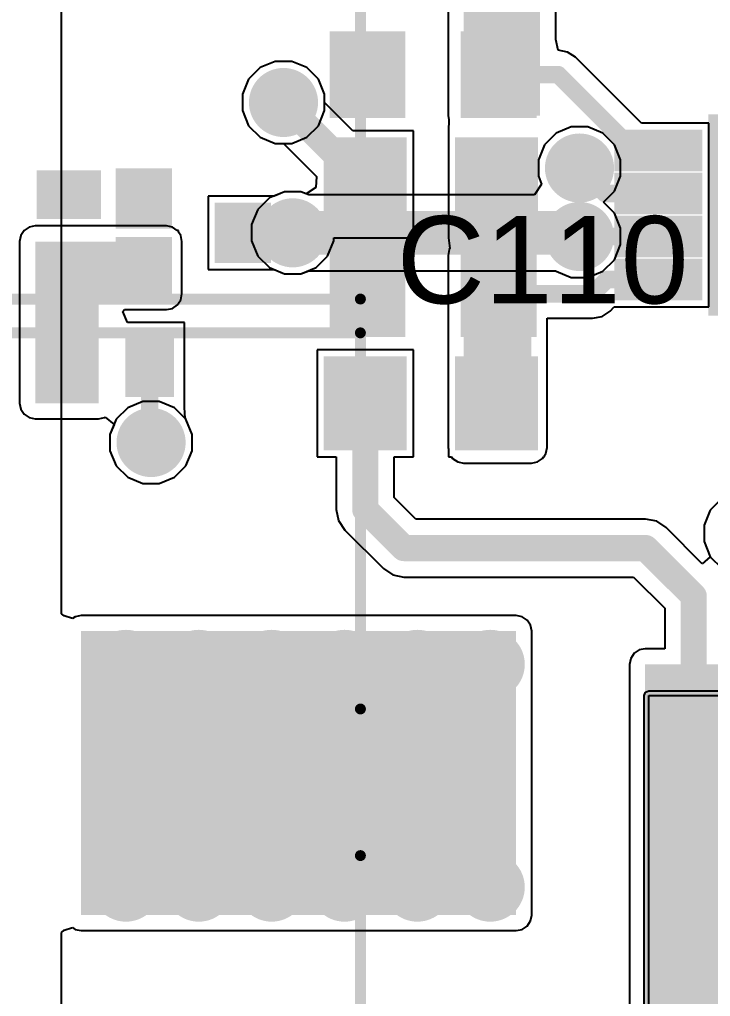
# Model space of a CAD drawing. Header units: millimetres. Extents: x 0 to 214, y 0 to 214.
# Drawn here: x 4.1328 to 4.4489, y 0.3947 to 0.842 of the extents above; entities that cross this region are included whole.
import ezdxf

# ---------------------------------------------------------------- set-up
doc = ezdxf.new("R2010")
doc.units = ezdxf.units.MM
doc.header["$MEASUREMENT"] = 0
for name, color, linetype in [('BottomLayer', 5, 'Continuous'), ('BottomPaste', 16, 'Continuous'), ('BottomSolder', 6, 'Continuous'), ('MultiLayer', 9, 'Continuous'), ('PadHoleLayer', 156, 'Continuous'), ('TopLayer', 1, 'Continuous'), ('TopOverlay', 2, 'Continuous'), ('TopPaste', 8, 'Continuous'), ('TopSolder', 216, 'Continuous'), ('ViaHoleLayer', 16, 'Continuous')]:
    doc.layers.add(name, color=color, linetype=linetype)
doc.styles.add('Arial', font='', dxfattribs={"height": 0.2})
doc.styles.get('Arial').set_extended_font_data('Arial')

# ---------------------------------------------------------------- blocks, each defined once
blk = doc.blocks.new('50SVPF68M_3')
at = {"layer": 'TopLayer'}
blk.add_hatch(color=1, dxfattribs=at).paths.add_polyline_path([(0.08858, 0.03248), (0.26575, 0.03248), (0.26575, -0.03248), (0.08858, -0.03248)])
at = {"layer": 'TopPaste'}
blk.add_hatch(color=8, dxfattribs=at).paths.add_polyline_path([(0.08858, 0.03248), (0.26575, 0.03248), (0.26575, -0.03248), (0.08858, -0.03248)])
at = {"layer": 'TopSolder'}
blk.add_hatch(color=216, dxfattribs=at).paths.add_polyline_path([(0.08658, 0.03448), (0.26775, 0.03448), (0.26775, -0.03448), (0.08658, -0.03448)])
at = {"layer": 'TopOverlay', "const_width": 0.005}
for points in [[(-0.12165, 0.20576), (0.20576, 0.20576)], [(0.20576, 0.03356), (0.20576, 0.20576)], [(0.20576, -0.20576), (0.20576, -0.03356)]]:
    blk.add_lwpolyline(points, dxfattribs=at)
at = {"layer": 'TopOverlay', "const_width": 0.0025}
for points in [[(0.20451, 0.20576, 1), (0.20701, 0.20576, 1)], [(0.20451, 0.20576, 1), (0.20701, 0.20576, 1)], [(0.20451, 0.03356, 1), (0.20701, 0.03356, 1)], [(0.20451, -0.03356, 1), (0.20701, -0.03356, 1)]]:
    blk.add_lwpolyline(points, format="xyb", close=True, dxfattribs=at)
blk = doc.blocks.new('50SVPF68M_4')
at = {"layer": 'TopOverlay', "const_width": 0.005}
for points in [[(0.20576, -0.20576), (0.20576, -0.03356)], [(-0.12165, -0.20576), (0.20576, -0.20576)]]:
    blk.add_lwpolyline(points, dxfattribs=at)
at = {"layer": 'TopOverlay', "const_width": 0.0025}
blk.add_lwpolyline([(0.20451, -0.20576, 1), (0.20701, -0.20576, 1)], format="xyb", close=True, dxfattribs=at)
blk.add_lwpolyline([(0.20451, -0.20576, 1), (0.20701, -0.20576, 1)], format="xyb", close=True, dxfattribs=at)
blk = doc.blocks.new('QFN_16_EP_3_6_3_6__B_24')
at = {"layer": 'BottomLayer'}
for points in [[(-0.03504, 0.05276), (-0.03504, 0.08504), (-0.02402, 0.08504), (-0.02402, 0.05276)], [(-0.01535, 0.05276), (-0.01535, 0.08504), (-0.00433, 0.08504), (-0.00433, 0.05276)], [(0.00433, 0.05276), (0.00433, 0.08504), (0.01535, 0.08504), (0.01535, 0.05276)], [(0.02402, 0.05276), (0.02402, 0.08504), (0.03504, 0.08504), (0.03504, 0.05276)], [(0.04213, 0.04213), (0.04213, -0.04213), (-0.04213, -0.04213), (-0.04213, 0.04213)], [(-0.08504, 0.03504), (-0.05276, 0.03504), (-0.05276, 0.02402), (-0.08504, 0.02402)], [(0.05276, 0.03504), (0.08504, 0.03504), (0.08504, 0.02402), (0.05276, 0.02402)], [(-0.08504, 0.01535), (-0.05276, 0.01535), (-0.05276, 0.00433), (-0.08504, 0.00433)], [(0.05276, 0.01535), (0.08504, 0.01535), (0.08504, 0.00433), (0.05276, 0.00433)], [(-0.08504, -0.00433), (-0.05276, -0.00433), (-0.05276, -0.01535), (-0.08504, -0.01535)], [(0.05276, -0.00433), (0.08504, -0.00433), (0.08504, -0.01535), (0.05276, -0.01535)], [(-0.08504, -0.02402), (-0.05276, -0.02402), (-0.05276, -0.03504), (-0.08504, -0.03504)], [(0.05276, -0.02402), (0.08504, -0.02402), (0.08504, -0.03504), (0.05276, -0.03504)], [(-0.02402, -0.05276), (-0.02402, -0.08504), (-0.03504, -0.08504), (-0.03504, -0.05276)], [(-0.00433, -0.05276), (-0.00433, -0.08504), (-0.01535, -0.08504), (-0.01535, -0.05276)], [(0.01535, -0.05276), (0.01535, -0.08504), (0.00433, -0.08504), (0.00433, -0.05276)], [(0.03504, -0.05276), (0.03504, -0.08504), (0.02402, -0.08504), (0.02402, -0.05276)]]:
    blk.add_hatch(color=5, dxfattribs=at).paths.add_polyline_path(points)
h = blk.add_hatch(color=5, dxfattribs=at)
edge = h.paths.add_edge_path()
edge.add_arc((-0.01969, 0.01969), 0.00984, 0, 360)
h = blk.add_hatch(color=5, dxfattribs=at)
edge = h.paths.add_edge_path()
edge.add_arc((0.01969, 0.01969), 0.00984, 0, 360)
h = blk.add_hatch(color=5, dxfattribs=at)
edge = h.paths.add_edge_path()
edge.add_arc((-0.01969, -0.01969), 0.00984, 0, 360)
h = blk.add_hatch(color=5, dxfattribs=at)
edge = h.paths.add_edge_path()
edge.add_arc((0.01969, -0.01969), 0.00984, 0, 360)
at = {"layer": 'BottomPaste'}
for points in [[(-0.03504, 0.05276), (-0.03504, 0.08504), (-0.02402, 0.08504), (-0.02402, 0.05276)], [(-0.01535, 0.05276), (-0.01535, 0.08504), (-0.00433, 0.08504), (-0.00433, 0.05276)], [(0.00433, 0.05276), (0.00433, 0.08504), (0.01535, 0.08504), (0.01535, 0.05276)], [(0.02402, 0.05276), (0.02402, 0.08504), (0.03504, 0.08504), (0.03504, 0.05276)], [(0.04213, 0.04213), (0.04213, -0.04213), (-0.04213, -0.04213), (-0.04213, 0.04213)], [(-0.08504, 0.03504), (-0.05276, 0.03504), (-0.05276, 0.02402), (-0.08504, 0.02402)], [(0.05276, 0.03504), (0.08504, 0.03504), (0.08504, 0.02402), (0.05276, 0.02402)], [(-0.08504, 0.01535), (-0.05276, 0.01535), (-0.05276, 0.00433), (-0.08504, 0.00433)], [(0.05276, 0.01535), (0.08504, 0.01535), (0.08504, 0.00433), (0.05276, 0.00433)], [(-0.08504, -0.00433), (-0.05276, -0.00433), (-0.05276, -0.01535), (-0.08504, -0.01535)], [(0.05276, -0.00433), (0.08504, -0.00433), (0.08504, -0.01535), (0.05276, -0.01535)], [(-0.08504, -0.02402), (-0.05276, -0.02402), (-0.05276, -0.03504), (-0.08504, -0.03504)], [(0.05276, -0.02402), (0.08504, -0.02402), (0.08504, -0.03504), (0.05276, -0.03504)], [(-0.02402, -0.05276), (-0.02402, -0.08504), (-0.03504, -0.08504), (-0.03504, -0.05276)], [(-0.00433, -0.05276), (-0.00433, -0.08504), (-0.01535, -0.08504), (-0.01535, -0.05276)], [(0.01535, -0.05276), (0.01535, -0.08504), (0.00433, -0.08504), (0.00433, -0.05276)], [(0.03504, -0.05276), (0.03504, -0.08504), (0.02402, -0.08504), (0.02402, -0.05276)]]:
    blk.add_hatch(color=16, dxfattribs=at).paths.add_polyline_path(points)
at = {"layer": 'BottomSolder'}
for points in [[(-0.03904, 0.04876), (-0.03904, 0.08904), (-0.02002, 0.08904), (-0.02002, 0.04876)], [(-0.01935, 0.04876), (-0.01935, 0.08904), (-0.00033, 0.08904), (-0.00033, 0.04876)], [(0.00033, 0.04876), (0.00033, 0.08904), (0.01935, 0.08904), (0.01935, 0.04876)], [(0.02002, 0.04876), (0.02002, 0.08904), (0.03904, 0.08904), (0.03904, 0.04876)], [(0.04613, 0.04613), (0.04613, -0.04613), (-0.04613, -0.04613), (-0.04613, 0.04613)], [(-0.08904, 0.03904), (-0.04876, 0.03904), (-0.04876, 0.02002), (-0.08904, 0.02002)], [(0.04876, 0.03904), (0.08904, 0.03904), (0.08904, 0.02002), (0.04876, 0.02002)], [(-0.08904, 0.01935), (-0.04876, 0.01935), (-0.04876, 0.00033), (-0.08904, 0.00033)], [(0.04876, 0.01935), (0.08904, 0.01935), (0.08904, 0.00033), (0.04876, 0.00033)], [(-0.08904, -0.00033), (-0.04876, -0.00033), (-0.04876, -0.01935), (-0.08904, -0.01935)], [(0.04876, -0.00033), (0.08904, -0.00033), (0.08904, -0.01935), (0.04876, -0.01935)], [(-0.08904, -0.02002), (-0.04876, -0.02002), (-0.04876, -0.03904), (-0.08904, -0.03904)], [(0.04876, -0.02002), (0.08904, -0.02002), (0.08904, -0.03904), (0.04876, -0.03904)], [(-0.02002, -0.04876), (-0.02002, -0.08904), (-0.03904, -0.08904), (-0.03904, -0.04876)], [(-0.00033, -0.04876), (-0.00033, -0.08904), (-0.01935, -0.08904), (-0.01935, -0.04876)], [(0.01935, -0.04876), (0.01935, -0.08904), (0.00033, -0.08904), (0.00033, -0.04876)], [(0.03904, -0.04876), (0.03904, -0.08904), (0.02002, -0.08904), (0.02002, -0.04876)]]:
    blk.add_hatch(color=6, dxfattribs=at).paths.add_polyline_path(points)
h = blk.add_hatch(color=6, dxfattribs=at)
edge = h.paths.add_edge_path()
edge.add_arc((-0.01969, 0.01969), 0.01384, 0, 360)
h = blk.add_hatch(color=6, dxfattribs=at)
edge = h.paths.add_edge_path()
edge.add_arc((0.01969, 0.01969), 0.01384, 0, 360)
h = blk.add_hatch(color=6, dxfattribs=at)
edge = h.paths.add_edge_path()
edge.add_arc((-0.01969, -0.01969), 0.01384, 0, 360)
h = blk.add_hatch(color=6, dxfattribs=at)
edge = h.paths.add_edge_path()
edge.add_arc((0.01969, -0.01969), 0.01384, 0, 360)
at = {"layer": 'MultiLayer'}
h = blk.add_hatch(color=9, dxfattribs=at)
edge = h.paths.add_edge_path()
edge.add_arc((-0.01969, 0.01969), 0.00984, 0, 360)
h = blk.add_hatch(color=9, dxfattribs=at)
edge = h.paths.add_edge_path()
edge.add_arc((0.01969, 0.01969), 0.00984, 0, 360)
h = blk.add_hatch(color=9, dxfattribs=at)
edge = h.paths.add_edge_path()
edge.add_arc((-0.01969, -0.01969), 0.00984, 0, 360)
h = blk.add_hatch(color=9, dxfattribs=at)
edge = h.paths.add_edge_path()
edge.add_arc((0.01969, -0.01969), 0.00984, 0, 360)
at = {"layer": 'PadHoleLayer'}
h = blk.add_hatch(color=156, dxfattribs=at)
edge = h.paths.add_edge_path()
edge.add_arc((-0.01969, 0.01969), 0.00591, 0, 360)
h = blk.add_hatch(color=156, dxfattribs=at)
edge = h.paths.add_edge_path()
edge.add_arc((0.01969, 0.01969), 0.00591, 0, 360)
h = blk.add_hatch(color=156, dxfattribs=at)
edge = h.paths.add_edge_path()
edge.add_arc((-0.01969, -0.01969), 0.00591, 0, 360)
h = blk.add_hatch(color=156, dxfattribs=at)
edge = h.paths.add_edge_path()
edge.add_arc((0.01969, -0.01969), 0.00591, 0, 360)
at = {"layer": 'TopLayer'}
h = blk.add_hatch(color=1, dxfattribs=at)
edge = h.paths.add_edge_path()
edge.add_arc((-0.01969, 0.01969), 0.00984, 0, 360)
h = blk.add_hatch(color=1, dxfattribs=at)
edge = h.paths.add_edge_path()
edge.add_arc((0.01969, 0.01969), 0.00984, 0, 360)
h = blk.add_hatch(color=1, dxfattribs=at)
edge = h.paths.add_edge_path()
edge.add_arc((-0.01969, -0.01969), 0.00984, 0, 360)
h = blk.add_hatch(color=1, dxfattribs=at)
edge = h.paths.add_edge_path()
edge.add_arc((0.01969, -0.01969), 0.00984, 0, 360)
at = {"layer": 'TopSolder'}
h = blk.add_hatch(color=216, dxfattribs=at)
edge = h.paths.add_edge_path()
edge.add_arc((-0.01969, 0.01969), 0.01384, 0, 360)
h = blk.add_hatch(color=216, dxfattribs=at)
edge = h.paths.add_edge_path()
edge.add_arc((0.01969, 0.01969), 0.01384, 0, 360)
h = blk.add_hatch(color=216, dxfattribs=at)
edge = h.paths.add_edge_path()
edge.add_arc((-0.01969, -0.01969), 0.01384, 0, 360)
h = blk.add_hatch(color=216, dxfattribs=at)
edge = h.paths.add_edge_path()
edge.add_arc((0.01969, -0.01969), 0.01384, 0, 360)
blk = doc.blocks.new('P____PAK_SO_8_B_55')
at = {"layer": 'BottomLayer'}
for p, q in [((0.16998, 0.09449), (0.16998, -0.09449)), ((0.16998, -0.09449), (0.10502, -0.09449))]:
    blk.add_line(p, q, dxfattribs=at)
at = {"layer": 'BottomSolder'}
for p, q in [((0.17214, 0.09449), (0.17214, -0.09449)), ((0.16998, -0.09665), (0.10502, -0.09665)), ((0.17151, -0.09602), (0.16998, -0.09665)), ((0.17214, -0.09449), (0.17151, -0.09602))]:
    blk.add_line(p, q, dxfattribs=at)
blk = doc.blocks.new('R___0402_B_108')
at = {"layer": 'BottomLayer'}
for points in [[(-0.0095, 0.0125), (-0.0095, -0.0125), (-0.0275, -0.0125), (-0.0275, 0.0125)], [(0.0275, 0.0125), (0.0275, -0.0125), (0.0095, -0.0125), (0.0095, 0.0125)]]:
    blk.add_hatch(color=5, dxfattribs=at).paths.add_polyline_path(points)
at = {"layer": 'BottomPaste'}
for points in [[(-0.0095, 0.0125), (-0.0095, -0.0125), (-0.0275, -0.0125), (-0.0275, 0.0125)], [(0.0275, 0.0125), (0.0275, -0.0125), (0.0095, -0.0125), (0.0095, 0.0125)]]:
    blk.add_hatch(color=16, dxfattribs=at).paths.add_polyline_path(points)
at = {"layer": 'BottomSolder'}
for points in [[(-0.00733, 0.01467), (-0.00733, -0.01467), (-0.02967, -0.01467), (-0.02967, 0.01467)], [(0.02967, 0.01467), (0.02967, -0.01467), (0.00733, -0.01467), (0.00733, 0.01467)]]:
    blk.add_hatch(color=6, dxfattribs=at).paths.add_polyline_path(points)
blk = doc.blocks.new('R___0402_B_109')
at = {"layer": 'BottomLayer'}
for points in [[(-0.0095, 0.0125), (-0.0095, -0.0125), (-0.0275, -0.0125), (-0.0275, 0.0125)], [(0.0275, 0.0125), (0.0275, -0.0125), (0.0095, -0.0125), (0.0095, 0.0125)]]:
    blk.add_hatch(color=5, dxfattribs=at).paths.add_polyline_path(points)
at = {"layer": 'BottomPaste'}
for points in [[(-0.0095, 0.0125), (-0.0095, -0.0125), (-0.0275, -0.0125), (-0.0275, 0.0125)], [(0.0275, 0.0125), (0.0275, -0.0125), (0.0095, -0.0125), (0.0095, 0.0125)]]:
    blk.add_hatch(color=16, dxfattribs=at).paths.add_polyline_path(points)
at = {"layer": 'BottomSolder'}
for points in [[(-0.00733, 0.01467), (-0.00733, -0.01467), (-0.02967, -0.01467), (-0.02967, 0.01467)], [(0.02967, 0.01467), (0.02967, -0.01467), (0.00733, -0.01467), (0.00733, 0.01467)]]:
    blk.add_hatch(color=6, dxfattribs=at).paths.add_polyline_path(points)
blk = doc.blocks.new('R___0603_B_112')
at = {"layer": 'BottomLayer'}
for points in [[(-0.045, -0.0175), (-0.045, 0.0175), (-0.015, 0.0175), (-0.015, -0.0175)], [(0.015, -0.0175), (0.015, 0.0175), (0.045, 0.0175), (0.045, -0.0175)]]:
    blk.add_hatch(color=5, dxfattribs=at).paths.add_polyline_path(points)
at = {"layer": 'BottomPaste'}
for points in [[(-0.045, -0.0175), (-0.045, 0.0175), (-0.015, 0.0175), (-0.015, -0.0175)], [(0.015, -0.0175), (0.015, 0.0175), (0.045, 0.0175), (0.045, -0.0175)]]:
    blk.add_hatch(color=16, dxfattribs=at).paths.add_polyline_path(points)
at = {"layer": 'BottomSolder'}
for points in [[(-0.049, -0.0215), (-0.049, 0.0215), (-0.011, 0.0215), (-0.011, -0.0215)], [(0.011, -0.0215), (0.011, 0.0215), (0.049, 0.0215), (0.049, -0.0215)]]:
    blk.add_hatch(color=6, dxfattribs=at).paths.add_polyline_path(points)
blk = doc.blocks.new('R___0603_B_114')
at = {"layer": 'BottomLayer'}
for points in [[(-0.045, -0.0175), (-0.045, 0.0175), (-0.015, 0.0175), (-0.015, -0.0175)], [(0.015, -0.0175), (0.015, 0.0175), (0.045, 0.0175), (0.045, -0.0175)]]:
    blk.add_hatch(color=5, dxfattribs=at).paths.add_polyline_path(points)
at = {"layer": 'BottomPaste'}
for points in [[(-0.045, -0.0175), (-0.045, 0.0175), (-0.015, 0.0175), (-0.015, -0.0175)], [(0.015, -0.0175), (0.015, 0.0175), (0.045, 0.0175), (0.045, -0.0175)]]:
    blk.add_hatch(color=16, dxfattribs=at).paths.add_polyline_path(points)
at = {"layer": 'BottomSolder'}
for points in [[(-0.049, -0.0215), (-0.049, 0.0215), (-0.011, 0.0215), (-0.011, -0.0215)], [(0.011, -0.0215), (0.011, 0.0215), (0.049, 0.0215), (0.049, -0.0215)]]:
    blk.add_hatch(color=6, dxfattribs=at).paths.add_polyline_path(points)
blk = doc.blocks.new('SOT_723_B_167')
at = {"layer": 'BottomLayer'}
for points in [[(-0.02559, 0.0315), (-0.00591, 0.0315), (-0.00591, 0.01378), (-0.02559, 0.01378)], [(0.00591, 0.0315), (0.02559, 0.0315), (0.02559, 0.01378), (0.00591, 0.01378)], [(-0.00984, -0.01378), (0.00984, -0.01378), (0.00984, -0.0315), (-0.00984, -0.0315)]]:
    blk.add_hatch(color=5, dxfattribs=at).paths.add_polyline_path(points)
at = {"layer": 'BottomPaste'}
for points in [[(-0.02559, 0.0315), (-0.00591, 0.0315), (-0.00591, 0.01378), (-0.02559, 0.01378)], [(0.00591, 0.0315), (0.02559, 0.0315), (0.02559, 0.01378), (0.00591, 0.01378)], [(-0.00984, -0.01378), (0.00984, -0.01378), (0.00984, -0.0315), (-0.00984, -0.0315)]]:
    blk.add_hatch(color=16, dxfattribs=at).paths.add_polyline_path(points)
at = {"layer": 'BottomSolder'}
for points in [[(-0.02959, 0.0355), (-0.00191, 0.0355), (-0.00191, 0.00978), (-0.02959, 0.00978)], [(0.00191, 0.0355), (0.02959, 0.0355), (0.02959, 0.00978), (0.00191, 0.00978)], [(-0.01384, -0.00978), (0.01384, -0.00978), (0.01384, -0.0355), (-0.01384, -0.0355)]]:
    blk.add_hatch(color=6, dxfattribs=at).paths.add_polyline_path(points)
blk = doc.blocks.new('CAP_0603_B_201')
at = {"layer": 'BottomLayer'}
for points in [[(-0.045, -0.0175), (-0.045, 0.0175), (-0.015, 0.0175), (-0.015, -0.0175)], [(0.015, -0.0175), (0.015, 0.0175), (0.045, 0.0175), (0.045, -0.0175)]]:
    blk.add_hatch(color=5, dxfattribs=at).paths.add_polyline_path(points)
at = {"layer": 'BottomPaste'}
for points in [[(-0.045, -0.0175), (-0.045, 0.0175), (-0.015, 0.0175), (-0.015, -0.0175)], [(0.015, -0.0175), (0.015, 0.0175), (0.045, 0.0175), (0.045, -0.0175)]]:
    blk.add_hatch(color=16, dxfattribs=at).paths.add_polyline_path(points)
at = {"layer": 'BottomSolder'}
for points in [[(-0.04736, -0.01986), (-0.04736, 0.01986), (-0.01264, 0.01986), (-0.01264, -0.01986)], [(0.01264, -0.01986), (0.01264, 0.01986), (0.04736, 0.01986), (0.04736, -0.01986)]]:
    blk.add_hatch(color=6, dxfattribs=at).paths.add_polyline_path(points)
blk = doc.blocks.new('C___0603_B_208')
at = {"layer": 'BottomLayer'}
for points in [[(-0.045, -0.0175), (-0.045, 0.0175), (-0.015, 0.0175), (-0.015, -0.0175)], [(0.015, -0.0175), (0.015, 0.0175), (0.045, 0.0175), (0.045, -0.0175)]]:
    blk.add_hatch(color=5, dxfattribs=at).paths.add_polyline_path(points)
at = {"layer": 'BottomPaste'}
for points in [[(-0.045, -0.0175), (-0.045, 0.0175), (-0.015, 0.0175), (-0.015, -0.0175)], [(0.015, -0.0175), (0.015, 0.0175), (0.045, 0.0175), (0.045, -0.0175)]]:
    blk.add_hatch(color=16, dxfattribs=at).paths.add_polyline_path(points)
at = {"layer": 'BottomSolder'}
for points in [[(-0.04736, -0.01986), (-0.04736, 0.01986), (-0.01264, 0.01986), (-0.01264, -0.01986)], [(0.01264, -0.01986), (0.01264, 0.01986), (0.04736, 0.01986), (0.04736, -0.01986)]]:
    blk.add_hatch(color=6, dxfattribs=at).paths.add_polyline_path(points)

msp = doc.modelspace()

# ---------------------------------------------------------------- hatches: boundary and pattern name
at = {"layer": 'BottomLayer'}
for points in [[(4.336, 0.798), (4.371, 0.798), (4.371, 0.887), (4.336, 0.887)], [(4.14, 0.66633), (4.169, 0.66633), (4.169, 0.74033), (4.14, 0.74033)], [(4.14, 0.71633), (4.2, 0.71633), (4.2, 0.74033), (4.14, 0.74033)], [(4.336, 0.646), (4.367, 0.646), (4.367, 0.734), (4.336, 0.734)], [(4.419, 0.32), (4.6086, 0.32), (4.6086, 0.54677), (4.419, 0.54677)]]:
    msp.add_hatch(color=5, dxfattribs=at).paths.add_polyline_path(points)
h = msp.add_hatch(color=5, dxfattribs=at)
edge = h.paths.add_edge_path()
edge.add_arc((4.25358, 0.804), 0.01181, 0, 360)
h = msp.add_hatch(color=5, dxfattribs=at)
edge = h.paths.add_edge_path()
edge.add_arc((4.389, 0.774), 0.01181, 0, 360)
h = msp.add_hatch(color=5, dxfattribs=at)
edge = h.paths.add_edge_path()
edge.add_arc((4.2578, 0.74433), 0.01181, 0, 360)
h = msp.add_hatch(color=5, dxfattribs=at)
edge = h.paths.add_edge_path()
edge.add_arc((4.389, 0.74265), 0.01181, 0, 360)
h = msp.add_hatch(color=5, dxfattribs=at)
edge = h.paths.add_edge_path()
edge.add_arc((4.193, 0.64833), 0.01181, 0, 360)
h = msp.add_hatch(color=5, dxfattribs=at)
edge = h.paths.add_edge_path()
edge.add_arc((4.1815, 0.54677), 0.01181, 0, 360)
h = msp.add_hatch(color=5, dxfattribs=at)
edge = h.paths.add_edge_path()
edge.add_arc((4.21483, 0.54677), 0.01181, 0, 360)
h = msp.add_hatch(color=5, dxfattribs=at)
edge = h.paths.add_edge_path()
edge.add_arc((4.24817, 0.54677), 0.01181, 0, 360)
h = msp.add_hatch(color=5, dxfattribs=at)
edge = h.paths.add_edge_path()
edge.add_arc((4.2815, 0.54677), 0.01181, 0, 360)
h = msp.add_hatch(color=5, dxfattribs=at)
edge = h.paths.add_edge_path()
edge.add_arc((4.31483, 0.54677), 0.01181, 0, 360)
h = msp.add_hatch(color=5, dxfattribs=at)
edge = h.paths.add_edge_path()
edge.add_arc((4.34816, 0.54677), 0.01181, 0, 360)
h = msp.add_hatch(color=5, dxfattribs=at)
edge = h.paths.add_edge_path()
edge.add_arc((4.1815, 0.44477), 0.01181, 0, 360)
h = msp.add_hatch(color=5, dxfattribs=at)
edge = h.paths.add_edge_path()
edge.add_arc((4.21483, 0.44477), 0.01181, 0, 360)
h = msp.add_hatch(color=5, dxfattribs=at)
edge = h.paths.add_edge_path()
edge.add_arc((4.24817, 0.44477), 0.01181, 0, 360)
h = msp.add_hatch(color=5, dxfattribs=at)
edge = h.paths.add_edge_path()
edge.add_arc((4.2815, 0.44477), 0.01181, 0, 360)
h = msp.add_hatch(color=5, dxfattribs=at)
edge = h.paths.add_edge_path()
edge.add_arc((4.31483, 0.44477), 0.01181, 0, 360)
h = msp.add_hatch(color=5, dxfattribs=at)
edge = h.paths.add_edge_path()
edge.add_arc((4.34816, 0.44477), 0.01181, 0, 360)
at = {"layer": 'BottomSolder'}
h = msp.add_hatch(color=6, dxfattribs=at)
edge = h.paths.add_edge_path()
edge.add_arc((4.25358, 0.804), 0.01581, 0, 360)
h = msp.add_hatch(color=6, dxfattribs=at)
edge = h.paths.add_edge_path()
edge.add_arc((4.389, 0.774), 0.01581, 0, 360)
h = msp.add_hatch(color=6, dxfattribs=at)
edge = h.paths.add_edge_path()
edge.add_arc((4.2578, 0.74433), 0.01581, 0, 360)
h = msp.add_hatch(color=6, dxfattribs=at)
edge = h.paths.add_edge_path()
edge.add_arc((4.389, 0.74265), 0.01581, 0, 360)
h = msp.add_hatch(color=6, dxfattribs=at)
edge = h.paths.add_edge_path()
edge.add_arc((4.193, 0.64833), 0.01581, 0, 360)
h = msp.add_hatch(color=6, dxfattribs=at)
edge = h.paths.add_edge_path()
edge.add_arc((4.1815, 0.54677), 0.01581, 0, 360)
h = msp.add_hatch(color=6, dxfattribs=at)
edge = h.paths.add_edge_path()
edge.add_arc((4.21483, 0.54677), 0.01581, 0, 360)
h = msp.add_hatch(color=6, dxfattribs=at)
edge = h.paths.add_edge_path()
edge.add_arc((4.24817, 0.54677), 0.01581, 0, 360)
h = msp.add_hatch(color=6, dxfattribs=at)
edge = h.paths.add_edge_path()
edge.add_arc((4.2815, 0.54677), 0.01581, 0, 360)
h = msp.add_hatch(color=6, dxfattribs=at)
edge = h.paths.add_edge_path()
edge.add_arc((4.31483, 0.54677), 0.01581, 0, 360)
h = msp.add_hatch(color=6, dxfattribs=at)
edge = h.paths.add_edge_path()
edge.add_arc((4.34816, 0.54677), 0.01581, 0, 360)
h = msp.add_hatch(color=6, dxfattribs=at)
edge = h.paths.add_edge_path()
edge.add_arc((4.1815, 0.44477), 0.01581, 0, 360)
h = msp.add_hatch(color=6, dxfattribs=at)
edge = h.paths.add_edge_path()
edge.add_arc((4.21483, 0.44477), 0.01581, 0, 360)
h = msp.add_hatch(color=6, dxfattribs=at)
edge = h.paths.add_edge_path()
edge.add_arc((4.24817, 0.44477), 0.01581, 0, 360)
h = msp.add_hatch(color=6, dxfattribs=at)
edge = h.paths.add_edge_path()
edge.add_arc((4.2815, 0.44477), 0.01581, 0, 360)
h = msp.add_hatch(color=6, dxfattribs=at)
edge = h.paths.add_edge_path()
edge.add_arc((4.31483, 0.44477), 0.01581, 0, 360)
h = msp.add_hatch(color=6, dxfattribs=at)
edge = h.paths.add_edge_path()
edge.add_arc((4.34816, 0.44477), 0.01581, 0, 360)
at = {"layer": 'TopLayer'}
h = msp.add_hatch(color=1, dxfattribs=at)
edge = h.paths.add_edge_path()
edge.add_arc((4.25358, 0.804), 0.01181, 0, 360)
h = msp.add_hatch(color=1, dxfattribs=at)
edge = h.paths.add_edge_path()
edge.add_arc((4.389, 0.774), 0.01181, 0, 360)
h = msp.add_hatch(color=1, dxfattribs=at)
edge = h.paths.add_edge_path()
edge.add_arc((4.2578, 0.74433), 0.01181, 0, 360)
h = msp.add_hatch(color=1, dxfattribs=at)
edge = h.paths.add_edge_path()
edge.add_arc((4.389, 0.74265), 0.01181, 0, 360)
h = msp.add_hatch(color=1, dxfattribs=at)
edge = h.paths.add_edge_path()
edge.add_arc((4.193, 0.64833), 0.01181, 0, 360)
msp.add_hatch(color=1, dxfattribs=at).paths.add_polyline_path([(4.161, 0.432), (4.36, 0.432), (4.36, 0.562), (4.161, 0.562)])
h = msp.add_hatch(color=1, dxfattribs=at)
edge = h.paths.add_edge_path()
edge.add_arc((4.1815, 0.54677), 0.01181, 0, 360)
h = msp.add_hatch(color=1, dxfattribs=at)
edge = h.paths.add_edge_path()
edge.add_arc((4.21483, 0.54677), 0.01181, 0, 360)
h = msp.add_hatch(color=1, dxfattribs=at)
edge = h.paths.add_edge_path()
edge.add_arc((4.24817, 0.54677), 0.01181, 0, 360)
h = msp.add_hatch(color=1, dxfattribs=at)
edge = h.paths.add_edge_path()
edge.add_arc((4.2815, 0.54677), 0.01181, 0, 360)
h = msp.add_hatch(color=1, dxfattribs=at)
edge = h.paths.add_edge_path()
edge.add_arc((4.31483, 0.54677), 0.01181, 0, 360)
h = msp.add_hatch(color=1, dxfattribs=at)
edge = h.paths.add_edge_path()
edge.add_arc((4.34816, 0.54677), 0.01181, 0, 360)
h = msp.add_hatch(color=1, dxfattribs=at)
edge = h.paths.add_edge_path()
edge.add_arc((4.1815, 0.44477), 0.01181, 0, 360)
h = msp.add_hatch(color=1, dxfattribs=at)
edge = h.paths.add_edge_path()
edge.add_arc((4.21483, 0.44477), 0.01181, 0, 360)
h = msp.add_hatch(color=1, dxfattribs=at)
edge = h.paths.add_edge_path()
edge.add_arc((4.24817, 0.44477), 0.01181, 0, 360)
h = msp.add_hatch(color=1, dxfattribs=at)
edge = h.paths.add_edge_path()
edge.add_arc((4.2815, 0.44477), 0.01181, 0, 360)
h = msp.add_hatch(color=1, dxfattribs=at)
edge = h.paths.add_edge_path()
edge.add_arc((4.31483, 0.44477), 0.01181, 0, 360)
h = msp.add_hatch(color=1, dxfattribs=at)
edge = h.paths.add_edge_path()
edge.add_arc((4.34816, 0.44477), 0.01181, 0, 360)
at = {"layer": 'TopSolder'}
h = msp.add_hatch(color=216, dxfattribs=at)
edge = h.paths.add_edge_path()
edge.add_arc((4.25358, 0.804), 0.01581, 0, 360)
h = msp.add_hatch(color=216, dxfattribs=at)
edge = h.paths.add_edge_path()
edge.add_arc((4.389, 0.774), 0.01581, 0, 360)
h = msp.add_hatch(color=216, dxfattribs=at)
edge = h.paths.add_edge_path()
edge.add_arc((4.2578, 0.74433), 0.01581, 0, 360)
h = msp.add_hatch(color=216, dxfattribs=at)
edge = h.paths.add_edge_path()
edge.add_arc((4.389, 0.74265), 0.01581, 0, 360)
h = msp.add_hatch(color=216, dxfattribs=at)
edge = h.paths.add_edge_path()
edge.add_arc((4.193, 0.64833), 0.01581, 0, 360)
h = msp.add_hatch(color=216, dxfattribs=at)
edge = h.paths.add_edge_path()
edge.add_arc((4.1815, 0.54677), 0.01581, 0, 360)
h = msp.add_hatch(color=216, dxfattribs=at)
edge = h.paths.add_edge_path()
edge.add_arc((4.21483, 0.54677), 0.01581, 0, 360)
h = msp.add_hatch(color=216, dxfattribs=at)
edge = h.paths.add_edge_path()
edge.add_arc((4.24817, 0.54677), 0.01581, 0, 360)
h = msp.add_hatch(color=216, dxfattribs=at)
edge = h.paths.add_edge_path()
edge.add_arc((4.2815, 0.54677), 0.01581, 0, 360)
h = msp.add_hatch(color=216, dxfattribs=at)
edge = h.paths.add_edge_path()
edge.add_arc((4.31483, 0.54677), 0.01581, 0, 360)
h = msp.add_hatch(color=216, dxfattribs=at)
edge = h.paths.add_edge_path()
edge.add_arc((4.34816, 0.54677), 0.01581, 0, 360)
h = msp.add_hatch(color=216, dxfattribs=at)
edge = h.paths.add_edge_path()
edge.add_arc((4.1815, 0.44477), 0.01581, 0, 360)
h = msp.add_hatch(color=216, dxfattribs=at)
edge = h.paths.add_edge_path()
edge.add_arc((4.21483, 0.44477), 0.01581, 0, 360)
h = msp.add_hatch(color=216, dxfattribs=at)
edge = h.paths.add_edge_path()
edge.add_arc((4.24817, 0.44477), 0.01581, 0, 360)
h = msp.add_hatch(color=216, dxfattribs=at)
edge = h.paths.add_edge_path()
edge.add_arc((4.2815, 0.44477), 0.01581, 0, 360)
h = msp.add_hatch(color=216, dxfattribs=at)
edge = h.paths.add_edge_path()
edge.add_arc((4.31483, 0.44477), 0.01581, 0, 360)
h = msp.add_hatch(color=216, dxfattribs=at)
edge = h.paths.add_edge_path()
edge.add_arc((4.34816, 0.44477), 0.01581, 0, 360)
at = {"layer": 'ViaHoleLayer'}
h = msp.add_hatch(color=16, dxfattribs=at)
edge = h.paths.add_edge_path()
edge.add_arc((4.25358, 0.804), 0.00591, 0, 360)
h = msp.add_hatch(color=16, dxfattribs=at)
edge = h.paths.add_edge_path()
edge.add_arc((4.389, 0.774), 0.00591, 0, 360)
h = msp.add_hatch(color=16, dxfattribs=at)
edge = h.paths.add_edge_path()
edge.add_arc((4.2578, 0.74433), 0.00591, 0, 360)
h = msp.add_hatch(color=16, dxfattribs=at)
edge = h.paths.add_edge_path()
edge.add_arc((4.389, 0.74265), 0.00591, 0, 360)
h = msp.add_hatch(color=16, dxfattribs=at)
edge = h.paths.add_edge_path()
edge.add_arc((4.193, 0.64833), 0.00591, 0, 360)
h = msp.add_hatch(color=16, dxfattribs=at)
edge = h.paths.add_edge_path()
edge.add_arc((4.1815, 0.54677), 0.00591, 0, 360)
h = msp.add_hatch(color=16, dxfattribs=at)
edge = h.paths.add_edge_path()
edge.add_arc((4.21483, 0.54677), 0.00591, 0, 360)
h = msp.add_hatch(color=16, dxfattribs=at)
edge = h.paths.add_edge_path()
edge.add_arc((4.24817, 0.54677), 0.00591, 0, 360)
h = msp.add_hatch(color=16, dxfattribs=at)
edge = h.paths.add_edge_path()
edge.add_arc((4.2815, 0.54677), 0.00591, 0, 360)
h = msp.add_hatch(color=16, dxfattribs=at)
edge = h.paths.add_edge_path()
edge.add_arc((4.31483, 0.54677), 0.00591, 0, 360)
h = msp.add_hatch(color=16, dxfattribs=at)
edge = h.paths.add_edge_path()
edge.add_arc((4.34816, 0.54677), 0.00591, 0, 360)
h = msp.add_hatch(color=16, dxfattribs=at)
edge = h.paths.add_edge_path()
edge.add_arc((4.1815, 0.44477), 0.00591, 0, 360)
h = msp.add_hatch(color=16, dxfattribs=at)
edge = h.paths.add_edge_path()
edge.add_arc((4.21483, 0.44477), 0.00591, 0, 360)
h = msp.add_hatch(color=16, dxfattribs=at)
edge = h.paths.add_edge_path()
edge.add_arc((4.24817, 0.44477), 0.00591, 0, 360)
h = msp.add_hatch(color=16, dxfattribs=at)
edge = h.paths.add_edge_path()
edge.add_arc((4.2815, 0.44477), 0.00591, 0, 360)
h = msp.add_hatch(color=16, dxfattribs=at)
edge = h.paths.add_edge_path()
edge.add_arc((4.31483, 0.44477), 0.00591, 0, 360)
h = msp.add_hatch(color=16, dxfattribs=at)
edge = h.paths.add_edge_path()
edge.add_arc((4.34816, 0.44477), 0.00591, 0, 360)

# ---------------------------------------------------------------- linework, layer by layer
at = {"layer": 'BottomLayer'}
for p, q in [((4.32886, 0.887), (4.32886, 0.798)), ((4.37814, 0.83278), (4.37814, 0.86861)), ((4.37925, 0.82797), (4.37814, 0.83278)), ((4.38354, 0.82711), (4.37925, 0.82797)), ((4.38718, 0.82468), (4.38354, 0.82711)), ((4.41733, 0.79454), (4.38718, 0.82468)), ((4.24293, 0.81995), (4.23764, 0.81466)), ((4.24984, 0.82281), (4.24293, 0.81995)), ((4.25733, 0.82281), (4.24984, 0.82281)), ((4.26424, 0.81995), (4.25733, 0.82281)), ((4.26953, 0.81466), (4.26424, 0.81995)), ((4.23764, 0.81466), (4.23477, 0.80774)), ((4.2724, 0.80774), (4.26953, 0.81466)), ((4.23477, 0.80774), (4.23477, 0.80026)), ((4.2724, 0.80393), (4.2724, 0.80774)), ((4.28524, 0.79108), (4.2724, 0.80393)), ((4.23477, 0.80026), (4.23764, 0.79334)), ((4.32886, 0.798), (4.32924, 0.79608)), ((4.23764, 0.79334), (4.24293, 0.78805)), ((4.32924, 0.79608), (4.329, 0.79108)), ((4.44824, 0.79454), (4.41733, 0.79454)), ((4.44824, 0.74983), (4.44824, 0.79454)), ((4.24293, 0.78805), (4.24984, 0.78519)), ((4.313, 0.79108), (4.28524, 0.79108)), ((4.313, 0.74208), (4.313, 0.79108)), ((4.329, 0.79108), (4.329, 0.79108)), ((4.329, 0.79108), (4.329, 0.74208)), ((4.24984, 0.78519), (4.25365, 0.78519)), ((4.25365, 0.78519), (4.26872, 0.77012)), ((4.26872, 0.77012), (4.26842, 0.76508)), ((4.26842, 0.76508), (4.264, 0.76213)), ((4.2493, 0.76118), (4.21914, 0.76118)), ((4.21914, 0.76118), (4.21914, 0.72749)), ((4.25406, 0.76314), (4.2493, 0.76118)), ((4.26154, 0.76314), (4.25406, 0.76314)), ((4.264, 0.76213), (4.26154, 0.76314)), ((4.13727, 0.74693), (4.13495, 0.74538)), ((4.14, 0.74747), (4.13727, 0.74693)), ((4.2, 0.74747), (4.14, 0.74747)), ((4.20273, 0.74693), (4.2, 0.74747)), ((4.20498, 0.74543), (4.20273, 0.74693)), ((4.44824, 0.71046), (4.44824, 0.74983)), ((4.13341, 0.74306), (4.13286, 0.74033)), ((4.13495, 0.74538), (4.13341, 0.74306)), ((4.20558, 0.74543), (4.20498, 0.74543)), ((4.20558, 0.74458), (4.20558, 0.74543)), ((4.20659, 0.74306), (4.20558, 0.74458)), ((4.20714, 0.74033), (4.20659, 0.74306)), ((4.13286, 0.74033), (4.13286, 0.71633)), ((4.20714, 0.71633), (4.20714, 0.74033)), ((4.27375, 0.73368), (4.27661, 0.74059)), ((4.27661, 0.74059), (4.27661, 0.74208)), ((4.27661, 0.74208), (4.313, 0.74208)), ((4.329, 0.74208), (4.329, 0.74208)), ((4.329, 0.74208), (4.32964, 0.73708)), ((4.26845, 0.72839), (4.27375, 0.73368)), ((4.32941, 0.73673), (4.32886, 0.734)), ((4.32886, 0.734), (4.32886, 0.646)), ((4.32964, 0.73708), (4.32941, 0.73673)), ((4.21914, 0.72749), (4.2493, 0.72749)), ((4.2493, 0.72749), (4.25406, 0.72552)), ((4.25406, 0.72552), (4.26154, 0.72552)), ((4.26154, 0.72552), (4.26845, 0.72839)), ((4.13286, 0.71633), (4.13286, 0.66633)), ((4.20659, 0.7136), (4.20714, 0.71633)), ((4.20273, 0.70974), (4.20505, 0.71129)), ((4.20505, 0.71129), (4.20535, 0.71174)), ((4.20535, 0.71174), (4.20558, 0.71174)), ((4.20558, 0.71209), (4.20659, 0.7136)), ((4.20558, 0.71174), (4.20558, 0.71209)), ((4.18002, 0.70833), (4.18079, 0.7092)), ((4.18226, 0.70333), (4.18002, 0.70833)), ((4.18079, 0.7092), (4.2, 0.7092)), ((4.2, 0.7092), (4.20273, 0.70974)), ((4.39932, 0.70606), (4.40296, 0.70849)), ((4.40296, 0.70849), (4.40492, 0.71046)), ((4.40492, 0.71046), (4.44824, 0.71046)), ((4.20836, 0.70333), (4.18226, 0.70333)), ((4.20836, 0.66433), (4.20836, 0.70333)), ((4.37414, 0.646), (4.37414, 0.7052)), ((4.37414, 0.7052), (4.39502, 0.7052)), ((4.39502, 0.7052), (4.39932, 0.70606)), ((4.39502, 0.7052), (4.39502, 0.7052)), ((4.313, 0.69075), (4.269, 0.69075)), ((4.269, 0.69075), (4.269, 0.64175)), ((4.313, 0.64175), (4.313, 0.69075)), ((4.13286, 0.66633), (4.13341, 0.6636)), ((4.13341, 0.6636), (4.13495, 0.66129)), ((4.20853, 0.6594), (4.20836, 0.66433)), ((4.20836, 0.66433), (4.20836, 0.66433)), ((4.20836, 0.66433), (4.20836, 0.66433)), ((4.13495, 0.66129), (4.13727, 0.65974)), ((4.13727, 0.65974), (4.14, 0.6592)), ((4.14, 0.6592), (4.169, 0.6592)), ((4.169, 0.6592), (4.17173, 0.65974)), ((4.17173, 0.65974), (4.17204, 0.65994)), ((4.17204, 0.65994), (4.17608, 0.65663)), ((4.20895, 0.65899), (4.20853, 0.6594)), ((4.21181, 0.65207), (4.20895, 0.65899)), ((4.17608, 0.65663), (4.17419, 0.65207)), ((4.17419, 0.65207), (4.17419, 0.64459)), ((4.21181, 0.64459), (4.21181, 0.65207)), ((4.17419, 0.64459), (4.17705, 0.63768)), ((4.20895, 0.63768), (4.21181, 0.64459)), ((4.32886, 0.646), (4.329, 0.64531)), ((4.329, 0.64531), (4.329, 0.64175)), ((4.37359, 0.64327), (4.37414, 0.646)), ((4.269, 0.64175), (4.27775, 0.64175)), ((4.27775, 0.64175), (4.27775, 0.61765)), ((4.30425, 0.62314), (4.30425, 0.64175)), ((4.30425, 0.64175), (4.313, 0.64175)), ((4.329, 0.64175), (4.33042, 0.64175)), ((4.33042, 0.64175), (4.33095, 0.64095)), ((4.33095, 0.64095), (4.33327, 0.63941)), ((4.36973, 0.63941), (4.37205, 0.64095)), ((4.37205, 0.64095), (4.37258, 0.64175)), ((4.37258, 0.64175), (4.373, 0.64175)), ((4.373, 0.64238), (4.37359, 0.64327)), ((4.373, 0.64175), (4.373, 0.64238)), ((4.17705, 0.63768), (4.18234, 0.63239)), ((4.20366, 0.63239), (4.20895, 0.63768)), ((4.33327, 0.63941), (4.336, 0.63886)), ((4.336, 0.63886), (4.367, 0.63886)), ((4.367, 0.63886), (4.36973, 0.63941)), ((4.18234, 0.63239), (4.18926, 0.62952)), ((4.19674, 0.62952), (4.20366, 0.63239)), ((4.18926, 0.62952), (4.19674, 0.62952)), ((4.31414, 0.61325), (4.30425, 0.62314)), ((4.45326, 0.62175), (4.44884, 0.61734)), ((4.27775, 0.61765), (4.27875, 0.61257)), ((4.44884, 0.61734), (4.44598, 0.61042)), ((4.41924, 0.61325), (4.31414, 0.61325)), ((4.42432, 0.61225), (4.41924, 0.61325)), ((4.27875, 0.61257), (4.28163, 0.60827)), ((4.28163, 0.60827), (4.29927, 0.59063)), ((4.42862, 0.60937), (4.42432, 0.61225)), ((4.44517, 0.59282), (4.42862, 0.60937)), ((4.44598, 0.61042), (4.44598, 0.60294)), ((4.44598, 0.60294), (4.44884, 0.59603)), ((4.44884, 0.59603), (4.44517, 0.59282)), ((4.29927, 0.59063), (4.30357, 0.58775)), ((4.30357, 0.58775), (4.30865, 0.58675)), ((4.30865, 0.58675), (4.41375, 0.58675)), ((4.41375, 0.58675), (4.42799, 0.57251)), ((4.42799, 0.57251), (4.42799, 0.55391)), ((4.41395, 0.55182), (4.41241, 0.54951)), ((4.41627, 0.55337), (4.41395, 0.55182)), ((4.419, 0.55391), (4.41627, 0.55337)), ((4.42799, 0.55391), (4.419, 0.55391)), ((4.41241, 0.54951), (4.41186, 0.54677)), ((4.41186, 0.54677), (4.41186, 0.32))]:
    msp.add_line(p, q, dxfattribs=at)
for points, const_width in [([(4.352, 0.81675), (4.37925, 0.81675)], 0.008), ([(4.37925, 0.81675), (4.41398, 0.78202)], 0.008), ([(4.25358, 0.804), (4.291, 0.76658)], 0.012), ([(4.41398, 0.78202), (4.4251, 0.78202)], 0.008), ([(4.389, 0.774), (4.40066, 0.76234)], 0.008), ([(4.351, 0.76658), (4.37493, 0.74265)], 0.008), ([(4.40066, 0.76234), (4.4251, 0.76234)], 0.008), ([(4.235, 0.74433), (4.2578, 0.74433)], 0.008), ([(4.37493, 0.74265), (4.389, 0.74265)], 0.008), ([(4.389, 0.74265), (4.4251, 0.74265)], 0.008), ([(4.39502, 0.71642), (4.40157, 0.72297)], 0.008), ([(4.40157, 0.72297), (4.4251, 0.72297)], 0.008), ([(4.352, 0.71642), (4.39502, 0.71642)], 0.008), ([(4.19236, 0.64897), (4.19236, 0.68383)], 0.008), ([(4.291, 0.61765), (4.291, 0.66625)], 0.012), ([(4.291, 0.61765), (4.30865, 0.6)], 0.012), ([(4.30865, 0.6), (4.41924, 0.6)], 0.012), ([(4.41924, 0.6), (4.44124, 0.578)], 0.012), ([(4.44124, 0.53249), (4.44124, 0.578)], 0.012)]:
    msp.add_lwpolyline(points, dxfattribs=dict(at, const_width=const_width))
for points, const_width in [([(4.35, 0.81675, 1), (4.354, 0.81675, 1)], 0.004), ([(4.37725, 0.81675, 1), (4.38125, 0.81675, 1)], 0.004), ([(4.37725, 0.81675, 1), (4.38125, 0.81675, 1)], 0.004), ([(4.25058, 0.804, 1), (4.25658, 0.804, 1)], 0.006), ([(4.41198, 0.78202, 1), (4.41598, 0.78202, 1)], 0.004), ([(4.41198, 0.78202, 1), (4.41598, 0.78202, 1)], 0.004), ([(4.4231, 0.78202, 1), (4.4271, 0.78202, 1)], 0.004), ([(4.387, 0.774, 1), (4.391, 0.774, 1)], 0.004), ([(4.288, 0.76658, 1), (4.294, 0.76658, 1)], 0.006), ([(4.349, 0.76658, 1), (4.353, 0.76658, 1)], 0.004), ([(4.39866, 0.76234, 1), (4.40266, 0.76234, 1)], 0.004), ([(4.39866, 0.76234, 1), (4.40266, 0.76234, 1)], 0.004), ([(4.4231, 0.76234, 1), (4.4271, 0.76234, 1)], 0.004), ([(4.233, 0.74433, 1), (4.237, 0.74433, 1)], 0.004), ([(4.2558, 0.74433, 1), (4.2598, 0.74433, 1)], 0.004), ([(4.37293, 0.74265, 1), (4.37693, 0.74265, 1)], 0.004), ([(4.37293, 0.74265, 1), (4.37693, 0.74265, 1)], 0.004), ([(4.387, 0.74265, 1), (4.391, 0.74265, 1)], 0.004), ([(4.387, 0.74265, 1), (4.391, 0.74265, 1)], 0.004), ([(4.4231, 0.74265, 1), (4.4271, 0.74265, 1)], 0.004), ([(4.39957, 0.72297, 1), (4.40357, 0.72297, 1)], 0.004), ([(4.39957, 0.72297, 1), (4.40357, 0.72297, 1)], 0.004), ([(4.4231, 0.72297, 1), (4.4271, 0.72297, 1)], 0.004), ([(4.35, 0.71642, 1), (4.354, 0.71642, 1)], 0.004), ([(4.39302, 0.71642, 1), (4.39702, 0.71642, 1)], 0.004), ([(4.39302, 0.71642, 1), (4.39702, 0.71642, 1)], 0.004), ([(4.19036, 0.68383, 1), (4.19436, 0.68383, 1)], 0.004), ([(4.288, 0.66625, 1), (4.294, 0.66625, 1)], 0.006), ([(4.19036, 0.64897, 1), (4.19436, 0.64897, 1)], 0.004), ([(4.288, 0.61765, 1), (4.294, 0.61765, 1)], 0.006), ([(4.288, 0.61765, 1), (4.294, 0.61765, 1)], 0.006), ([(4.30565, 0.6, 1), (4.31165, 0.6, 1)], 0.006), ([(4.30565, 0.6, 1), (4.31165, 0.6, 1)], 0.006), ([(4.41624, 0.6, 1), (4.42224, 0.6, 1)], 0.006), ([(4.41624, 0.6, 1), (4.42224, 0.6, 1)], 0.006), ([(4.43824, 0.578, 1), (4.44424, 0.578, 1)], 0.006), ([(4.43824, 0.578, 1), (4.44424, 0.578, 1)], 0.006), ([(4.43824, 0.53249, 1), (4.44424, 0.53249, 1)], 0.006)]:
    msp.add_lwpolyline(points, format="xyb", close=True, dxfattribs=dict(at, const_width=const_width))
at = {"layer": 'TopLayer'}
for p, q in [((4.152, 0.56996), (4.152, 0.84804)), ((4.24293, 0.81995), (4.23764, 0.81466)), ((4.24984, 0.82281), (4.24293, 0.81995)), ((4.25733, 0.82281), (4.24984, 0.82281)), ((4.26424, 0.81995), (4.25733, 0.82281)), ((4.26953, 0.81466), (4.26424, 0.81995)), ((4.23764, 0.81466), (4.23477, 0.80774)), ((4.2724, 0.80774), (4.26953, 0.81466)), ((4.23477, 0.80774), (4.23477, 0.80026)), ((4.2724, 0.80026), (4.2724, 0.80774)), ((4.23477, 0.80026), (4.23764, 0.79334)), ((4.26953, 0.79334), (4.2724, 0.80026)), ((4.23764, 0.79334), (4.24293, 0.78805)), ((4.26424, 0.78805), (4.26953, 0.79334)), ((4.38526, 0.79281), (4.37834, 0.78995)), ((4.39274, 0.79281), (4.38526, 0.79281)), ((4.39966, 0.78995), (4.39274, 0.79281)), ((4.24293, 0.78805), (4.24984, 0.78519)), ((4.25733, 0.78519), (4.26424, 0.78805)), ((4.37834, 0.78995), (4.37305, 0.78466)), ((4.40495, 0.78466), (4.39966, 0.78995)), ((4.24984, 0.78519), (4.25733, 0.78519)), ((4.37305, 0.78466), (4.37019, 0.77774)), ((4.40781, 0.77774), (4.40495, 0.78466)), ((4.37019, 0.77774), (4.37019, 0.77026)), ((4.40781, 0.77026), (4.40781, 0.77774)), ((4.37019, 0.77026), (4.37168, 0.76667)), ((4.40495, 0.76334), (4.40781, 0.77026)), ((4.37168, 0.76667), (4.36834, 0.76167)), ((4.25406, 0.76314), (4.24714, 0.76028)), ((4.26154, 0.76314), (4.25406, 0.76314)), ((4.26511, 0.76167), (4.26154, 0.76314)), ((4.36834, 0.76167), (4.26511, 0.76167)), ((4.39993, 0.75833), (4.40495, 0.76334)), ((4.24714, 0.76028), (4.24185, 0.75499)), ((4.40495, 0.75331), (4.39993, 0.75833)), ((4.24185, 0.75499), (4.23899, 0.74807)), ((4.40781, 0.7464), (4.40495, 0.75331)), ((4.23899, 0.74807), (4.23899, 0.74059)), ((4.40781, 0.73891), (4.40781, 0.7464)), ((4.23899, 0.74059), (4.24185, 0.73368)), ((4.40495, 0.732), (4.40781, 0.73891)), ((4.24185, 0.73368), (4.24714, 0.72839)), ((4.39966, 0.72671), (4.40495, 0.732)), ((4.24714, 0.72839), (4.25406, 0.72552)), ((4.25406, 0.72552), (4.26154, 0.72552)), ((4.26154, 0.72552), (4.26511, 0.727)), ((4.26511, 0.727), (4.37805, 0.727)), ((4.37805, 0.727), (4.37834, 0.72671)), ((4.37834, 0.72671), (4.38526, 0.72384)), ((4.39274, 0.72384), (4.39966, 0.72671)), ((4.38526, 0.72384), (4.39274, 0.72384)), ((4.18926, 0.66714), (4.18234, 0.66428)), ((4.19674, 0.66714), (4.18926, 0.66714)), ((4.20366, 0.66428), (4.19674, 0.66714)), ((4.18234, 0.66428), (4.17705, 0.65899)), ((4.20895, 0.65899), (4.20366, 0.66428)), ((4.17705, 0.65899), (4.17419, 0.65207)), ((4.21181, 0.65207), (4.20895, 0.65899)), ((4.17419, 0.65207), (4.17419, 0.64459)), ((4.21181, 0.64459), (4.21181, 0.65207)), ((4.17419, 0.64459), (4.17705, 0.63768)), ((4.20895, 0.63768), (4.21181, 0.64459)), ((4.17705, 0.63768), (4.18234, 0.63239)), ((4.20366, 0.63239), (4.20895, 0.63768)), ((4.18234, 0.63239), (4.18926, 0.62952)), ((4.19674, 0.62952), (4.20366, 0.63239)), ((4.18926, 0.62952), (4.19674, 0.62952)), ((4.45414, 0.62263), (4.44884, 0.61734)), ((4.44884, 0.61734), (4.44598, 0.61042)), ((4.44598, 0.61042), (4.44598, 0.60294)), ((4.44598, 0.60294), (4.44884, 0.59603)), ((4.44884, 0.59603), (4.45414, 0.59073)), ((4.1533, 0.569), (4.152, 0.56996)), ((4.157, 0.56775), (4.1533, 0.569)), ((4.15827, 0.56859), (4.157, 0.56775)), ((4.161, 0.56914), (4.15827, 0.56859)), ((4.36, 0.56914), (4.161, 0.56914)), ((4.36273, 0.56859), (4.36, 0.56914)), ((4.36505, 0.56705), (4.36273, 0.56859)), ((4.36659, 0.56473), (4.36505, 0.56705)), ((4.36714, 0.562), (4.36659, 0.56473)), ((4.36714, 0.432), (4.36714, 0.562)), ((4.36659, 0.42927), (4.36714, 0.432)), ((4.152, 0.42404), (4.1533, 0.425)), ((4.1533, 0.425), (4.157, 0.42625)), ((4.157, 0.42625), (4.15827, 0.42541)), ((4.15827, 0.42541), (4.161, 0.42486)), ((4.36, 0.42486), (4.36273, 0.42541)), ((4.36273, 0.42541), (4.36505, 0.42695)), ((4.36505, 0.42695), (4.36659, 0.42927)), ((4.152, 0.09553), (4.152, 0.42404)), ((4.161, 0.42486), (4.36, 0.42486))]:
    msp.add_line(p, q, dxfattribs=at)
at = {"layer": 'TopLayer', "const_width": 0.02}
for points in [[(4.2578, 0.74433), (4.389, 0.74433)], [(4.389, 0.74265), (4.389, 0.74433)]]:
    msp.add_lwpolyline(points, dxfattribs=at)
at = {"layer": 'TopLayer', "const_width": 0.01}
for points in [[(4.2528, 0.74433, 1), (4.2628, 0.74433, 1)], [(4.384, 0.74433, 1), (4.394, 0.74433, 1)], [(4.384, 0.74433, 1), (4.394, 0.74433, 1)], [(4.384, 0.74265, 1), (4.394, 0.74265, 1)]]:
    msp.add_lwpolyline(points, format="xyb", close=True, dxfattribs=at)

# ---------------------------------------------------------------- block references
for name, p, rotation in [('P____PAK_SO_8_B_55', (4.59073, 0.438), 180), ('CAP_0603_B_201', (4.322, 0.81675), 180), ('R___0603_B_112', (4.321, 0.76658), 180), ('SOT_723_B_167', (4.21236, 0.74433), 90), ('R___0402_B_108', (4.15536, 0.74333), 270), ('R___0603_B_114', (4.321, 0.66625), 180)]:
    msp.add_blockref(name, p, dxfattribs=dict(rotation=rotation))
for name, p in [('50SVPF68M_4', (4.083, 0.91977)), ('QFN_16_EP_3_6_3_6__B_24', (4.494, 0.7525)), ('C___0603_B_208', (4.322, 0.71642)), ('50SVPF68M_3', (4.083, 0.49277)), ('R___0402_B_109', (4.17386, 0.68383))]:
    msp.add_blockref(name, p)

# ---------------------------------------------------------------- texts
at = {"layer": 'TopOverlay', "style": 'Arial'}
msp.add_text('C110', height=0.04, dxfattribs=at).set_placement((4.30535, 0.71201))

doc.saveas('drawing.dxf')
